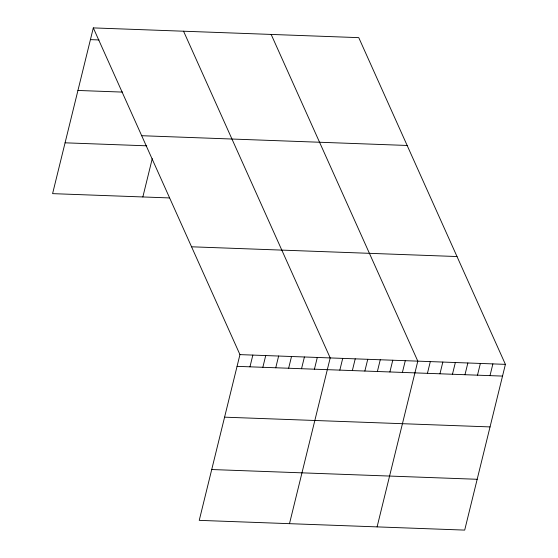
<?xml version="1.0" encoding="UTF-8"?>
<svg xmlns="http://www.w3.org/2000/svg" width="558" height="558" viewBox="0 0 558 558"><rect width="100%" height="100%" fill="white"/><g stroke="black" fill="none" stroke-linecap="round" stroke-linejoin="round"><path stroke-width="0.84" d="M93.305 27.9L239.947 354.616L199.241 520.356L464.695 530.1L505.409 364.36L358.759 37.644L93.305 27.9L52.592 193.64L169.548 197.937M142.848 196.953L152.257 158.639M249.963 366.822L252.844 355.083M262.853 367.29L265.734 355.558M275.75 367.764L278.63 356.032M288.639 368.238L291.52 356.506M301.536 368.712L304.417 356.981M314.426 369.187L317.307 357.455M289.49 523.669L330.203 357.929L183.561 31.213M339.836 370.121L342.717 358.382M352.349 370.575L355.23 358.843M364.862 371.035L367.75 359.303M377.382 371.495L380.263 359.764M389.896 371.956L392.776 360.224M402.409 372.416L405.289 360.684M377.096 526.885L417.803 361.145L271.16 34.429M427.435 373.337L430.316 361.605M439.955 373.797L442.836 362.058M452.468 374.251L455.349 362.519M464.981 374.711L467.862 362.979M477.495 375.171L480.375 363.439M490.008 375.632L492.888 363.9M90.424 39.632L99.017 39.946M77.939 90.459L122.634 92.098M141.697 135.713L407.152 145.464M65.077 142.82L146.74 145.819M191.554 246.796L457.016 256.541M239.947 354.616L505.409 364.36M237.066 366.348L502.521 376.092M224.581 417.168L490.043 426.912M211.719 469.529L477.181 479.28"/></g></svg>
